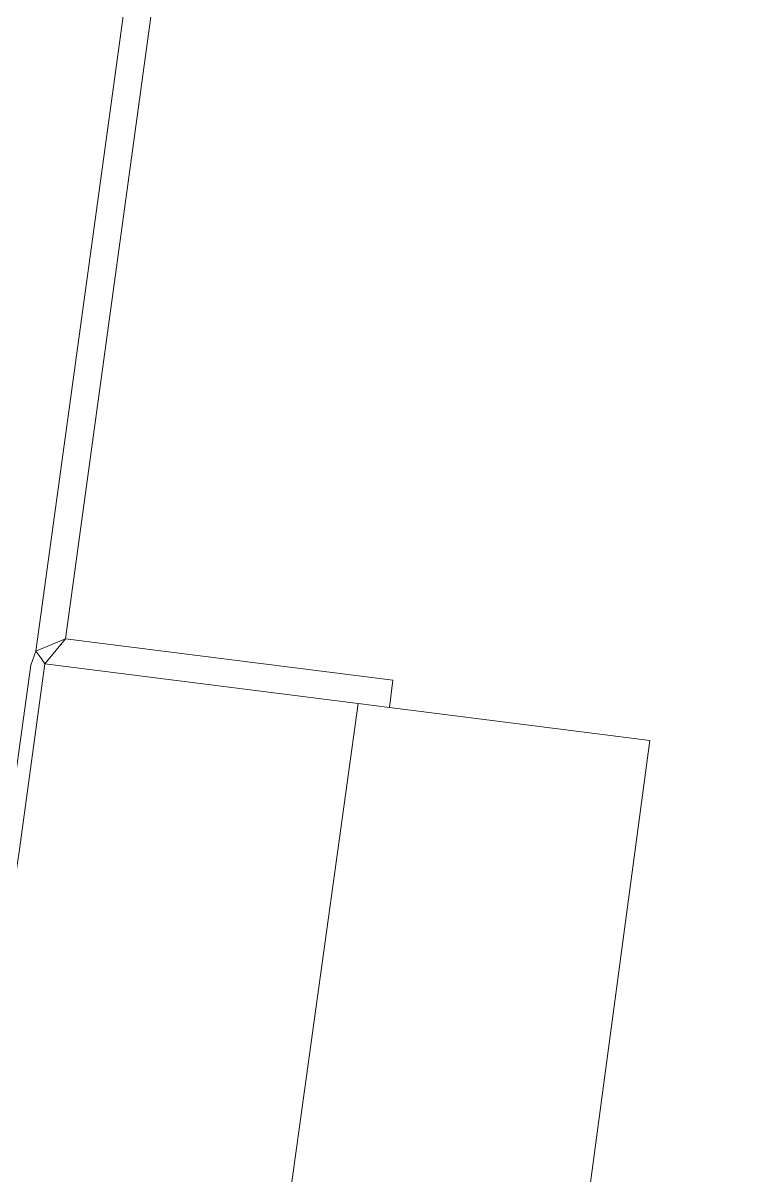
# Model space of a CAD drawing. Header units: metres. Extents: x 240179 to 248264, y 6282606 to 6287315.
# Drawn here: x 242588 to 243124, y 6284467 to 6285312 of the extents above; entities that cross this region are included whole.
import ezdxf

# ---------------------------------------------------------------- set-up
doc = ezdxf.new("R2010")
doc.units = ezdxf.units.M
doc.layers.add('Cadastre Land Parcels_SP_EXT', color=9, linetype='Continuous', lineweight=5)
doc.layers.add('Cadastre Roads_SP_EXT', color=9, linetype='Continuous', lineweight=5)

msp = doc.modelspace()

# ---------------------------------------------------------------- linework, layer by layer
at = {"layer": 'Cadastre Land Parcels_SP_EXT', "linetype": 'Continuous'}
for points in [[(243142.61, 6285908.9), (243104.25, 6285911.32), (243124.04, 6285850.21), (243109.36, 6285740.14), (243023.98, 6285780.97), (243016.44, 6285725.49), (242892.61, 6285670.67), (242797.87, 6285553.04), (242793.24, 6285510.95), (242695.16, 6285410.65), (242619.54, 6284860.28), (242859.6, 6284829.85), (242856.97, 6284809.92), (243047.78, 6284785.82), (243004.3, 6284461.76), (243202.46, 6284436.87), (243082.82, 6283683.2), (243467.02, 6283630.85)], [(241774.12, 6284817.75), (242575.46, 6284705.15), (242594.22, 6284840.96), (242597.94, 6284851.16), (242674.89, 6285411), (242679.78, 6285446.87), (242686.4, 6285494.66), (242461.39, 6285521.5), (242461.86, 6285524.84), (242461.86, 6285524.84), (241885.92, 6285600.12)], [(243202.46, 6284436.87), (243004.3, 6284461.76), (243047.78, 6284785.82), (242856.97, 6284809.92), (242834.21, 6284812.86), (242777.65, 6284405.8), (242776.27, 6284395.84), (242705.62, 6283887.34), (242567.8, 6283904.63), (242486.96, 6283123.79), (242568.93, 6283109.45), (242618.23, 6283100.89), (242667.62, 6283092.33), (242716.92, 6283083.66), (242766.21, 6283075.1), (242815.6, 6283066.43), (242864.9, 6283057.87), (242914.29, 6283049.32), (242963.58, 6283040.65), (243012.5, 6283032.19), (243355.4, 6282980.3)]]:
    msp.add_lwpolyline(points, dxfattribs=at)
msp.add_lwpolyline([(242834.21, 6284812.86), (242604.51, 6284841.9), (242585.52, 6284704.2), (242582.55, 6284683.25), (242548.05, 6284433.15), (242777.65, 6284405.8), (242834.21, 6284812.86)], close=True, dxfattribs=at)
at = {"layer": 'Cadastre Roads_SP_EXT', "linetype": 'Continuous'}
for points in [[(242607.13, 6284855.04), (242619.54, 6284860.28), (242695.16, 6285410.65), (242793.24, 6285510.95), (242797.87, 6285553.04), (242892.61, 6285670.68), (243016.44, 6285725.49), (243023.98, 6285780.97), (243042.23, 6285915.43), (243030.5, 6285916.22), (243022.11, 6285916.78), (242999.2, 6285748), (242978.01, 6285730.46), (242879.99, 6285687.1), (242778.51, 6285561.06), (242773.94, 6285520.09), (242699.75, 6285444.18), (242674.89, 6285411), (242597.94, 6284851.16), (242607.13, 6284855.04)], [(242856.97, 6284809.92), (242859.6, 6284829.85), (242619.54, 6284860.28), (242612.64, 6284851.85), (242604.51, 6284841.9), (242834.21, 6284812.86), (242856.97, 6284809.92)], [(242604.51, 6284841.9), (242601.43, 6284846.24), (242597.94, 6284851.16), (242594.22, 6284840.96), (242575.46, 6284705.15), (242572.74, 6284685.2), (242538.12, 6284434.52), (242543.9, 6284433.72), (242548.05, 6284433.15), (242582.55, 6284683.25), (242585.52, 6284704.2), (242604.51, 6284841.9)]]:
    msp.add_lwpolyline(points, close=True, dxfattribs=at)

doc.saveas('drawing.dxf')
